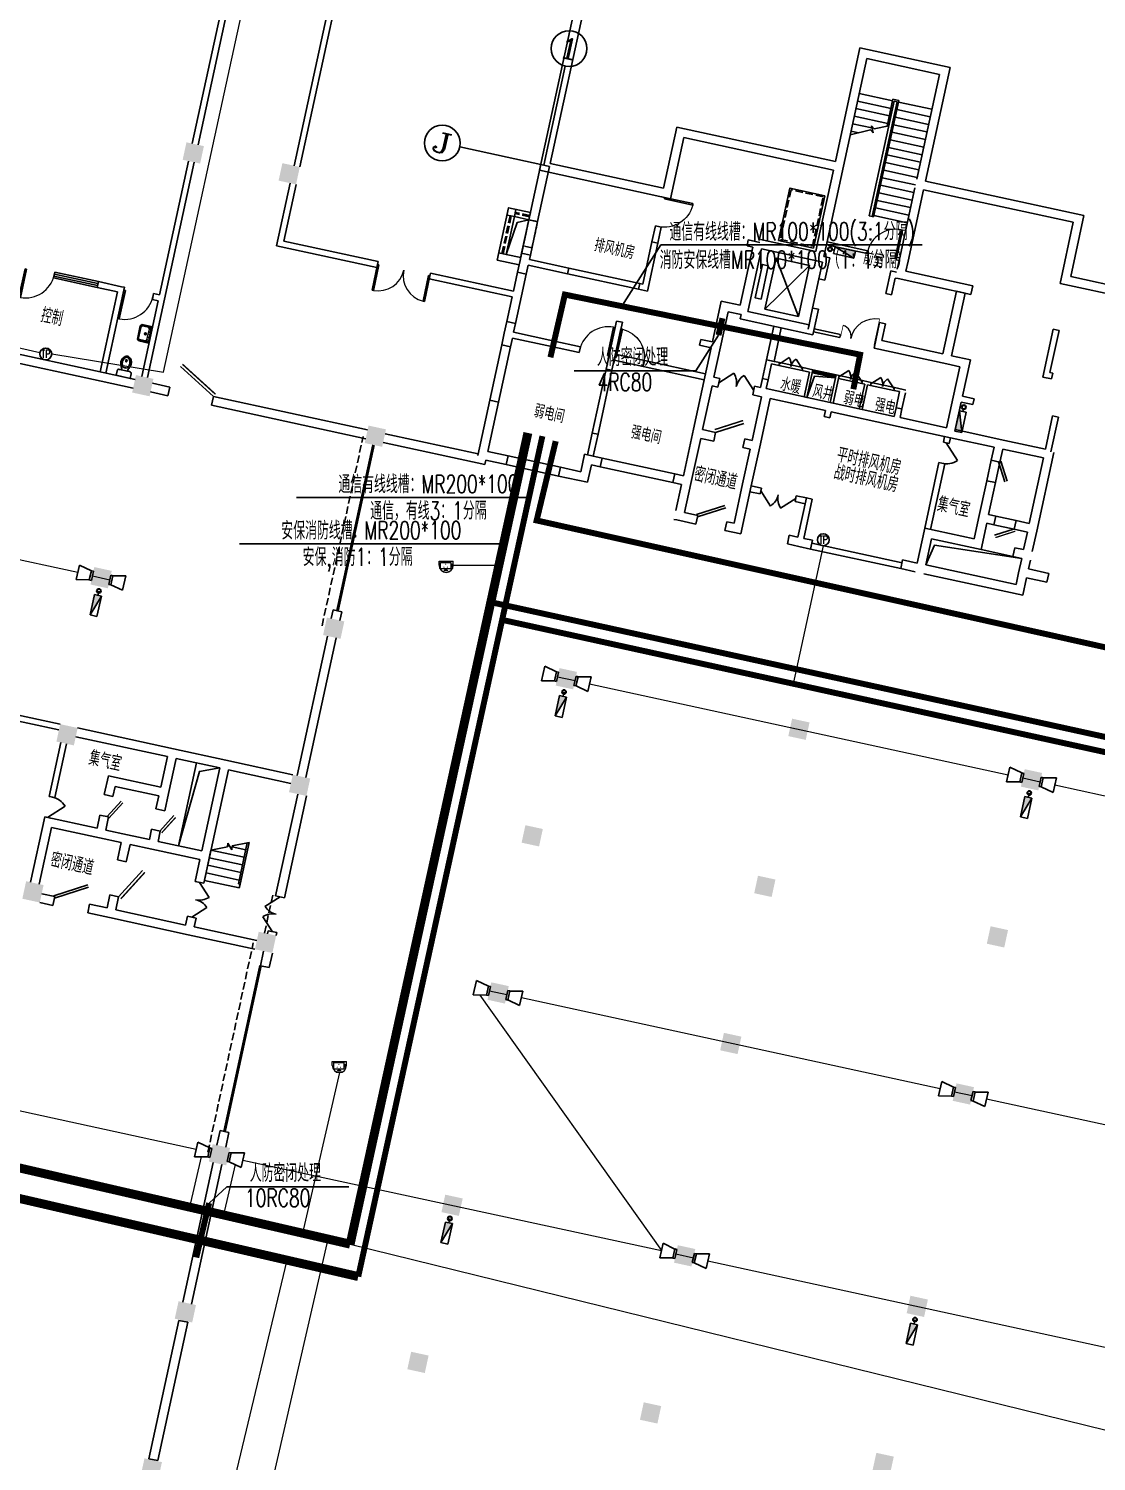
# Model space of a CAD drawing. Extents: x 791398 to 2325386, y -987887 to -518217.
# Drawn here: x 1580994 to 1616881, y -722945 to -674819 of the extents above; entities that cross this region are included whole.
import ezdxf
from ezdxf.enums import TextEntityAlignment as Align

# ---------------------------------------------------------------- set-up
doc = ezdxf.new("R2010")
doc.units = 0
doc.header["$LTSCALE"] = 1000
doc.header["$MEASUREMENT"] = 0
for name, pattern in [('BORDER', [1.75, 0.5, -0.25, 0.5, -0.25, 0, -0.25]), ('DASH', [0.35, 0.25, -0.1]), ('DASHEDX2', [1.5, 1, -0.5])]:
    doc.linetypes.add(name, pattern=pattern)
doc.layers.add('__0', color=7, linetype='Continuous', true_color=0xffffff)
for name, color, linetype in [('AXIS', 3, 'Continuous'), ('AXIS_TEXT', 7, 'Continuous'), ('COLUMN', 252, 'Continuous'), ('JPS-X', 1, 'BORDER'), ('JPS-XHS', 7, 'Continuous'), ('LVTRY', 6, 'Continuous'), ('PS房间字', 3, 'Continuous'), ('RD-equip', 3, 'Continuous'), ('RD-text', 4, 'Continuous'), ('STAIR', 9, 'Continuous'), ('WALL', 8, 'Continuous'), ('WINDOW', 8, 'Continuous'), ('ZS封堵', 40, 'Continuous'), ('ZS房间字', 6, 'Continuous')]:
    doc.layers.add(name, color=color, linetype=linetype)
doc.layers.add('RD-line', color=2, linetype='Continuous', lineweight=0)
doc.styles.add('_TCH_AXIS', font='COMPLEX', dxfattribs={"bigfont": 'GBCBIG'})
doc.styles.add('_TCH_DIM', font='SIMPLEX', dxfattribs={"bigfont": 'GBCBIG'})
doc.styles.add('_TEL_DIM', font='SIMPLEX', dxfattribs={"width": 0.8, "height": 3.5, "bigfont": 'HZTXT'})
doc.styles.add('COMPLEX', font='COMPLEX')
doc.styles.add('FS1', font='txt4', dxfattribs={"width": 0.8, "bigfont": 'fstxt'})
doc.styles.add('FS2', font='tjromans.shx', dxfattribs={"width": 0.8, "bigfont": 'tjhztxt.shx'})
doc.styles.add('TEXT', font='tjromans.shx', dxfattribs={"width": 0.8, "height": 400, "bigfont": 'tjhztxt.shx'})
doc.linetypes.add('BRA', pattern='A,2.8,-0.1,["B",_TEL_DIM,S=0.07,R=0,X=0,Y=-0.12],-0.25', length=3.15)
doc.linetypes.add('CCTV', pattern='A,2.8,-0.1,["V",_TEL_DIM,S=0.07,R=0,X=0,Y=-0.12],-0.25', length=3.15)
doc.linetypes.add('TD', pattern='A,2.8,-0.1,["C",_TEL_DIM,S=0.07,R=0,X=0,Y=-0.12],-0.25', length=3.15)

# ---------------------------------------------------------------- blocks, each defined once
blk = doc.blocks.new('FF')
at = {"linetype": 'Continuous'}
for radius in [75, 60]:
    blk.add_circle((0, 0), radius, dxfattribs=at)
blk = doc.blocks.new('DXHS')
at = {"layer": 'JPS-XHS'}
blk.add_hatch(color=256, dxfattribs=at).paths.add_polyline_path([(-350, 240), (-350, 0), (350, 0)])
at = {"layer": 'JPS-XHS', "linetype": 'Continuous'}
for p, q in [((-350, 240), (-350, 0)), ((-350, 240), (350, 240)), ((-350, 0), (350, 0)), ((350, 240), (350, 0))]:
    blk.add_line(p, q, dxfattribs=at)
at = {"layer": 'JPS-XHS'}
blk.add_line((-350, 240), (350, 0), dxfattribs=at)
blk = doc.blocks.new('xxhhsss')
at = {"layer": 'JPS-X', "const_width": 50}
for points in [[(118164, 4480), (118196, 4627)], [(133799, 1086), (133831, 1232)], [(149435, -2309), (149467, -2162)], [(129959, -16602), (129991, -16456)], [(145595, -19997), (145627, -19850)]]:
    blk.add_lwpolyline(points, dxfattribs=at)
at = {"layer": 'JPS-X', "rotation": 257.7513756366785}
for p in [(118196, 4627), (133831, 1232), (149467, -2162), (129991, -16456), (145627, -19850)]:
    blk.add_blockref('FF', p, dxfattribs=at)
at = {"layer": 'JPS-XHS', "rotation": 257.7513756366785}
for p in [(117972, 4164), (133608, 769), (149244, -2625), (129768, -16919), (145404, -20313)]:
    blk.add_blockref('DXHS', p, dxfattribs=at)
blk = doc.blocks.new('_FZH')
blk.add_solid([(-0.5, -0.5), (0.5, -0.5), (-0.5, 0.5), (0.5, 0.5)])
blk = doc.blocks.new('$DorLib2D$00000116')
at = {"color": 0}
for p, q in [((-0.5, 0), (-0.146, 0.354)), ((0.5, 0), (0.146, 0.354))]:
    blk.add_line(p, q, dxfattribs=at)
for centre, start, end in [((-0.5, 0), 0, 45), ((0.5, 0), 135, 180)]:
    blk.add_arc(centre, 0.5, start, end, dxfattribs=at)
blk = doc.blocks.new('$WINLIB2D$00000001')
for p, q in [((-0.5, 0.5), (0.5, 0.5)), ((-0.5, 0.5), (-0.5, -0.5)), ((0.5, 0.167), (-0.5, 0.167)), ((0.5, -0.5), (0.5, 0.5)), ((0.5, -0.167), (-0.5, -0.167)), ((-0.5, -0.5), (0.5, -0.5))]:
    blk.add_line(p, q)
blk = doc.blocks.new('$DorLib2D$00000001')
for p, q in [((0.45, 0.975), (0.5, 0.975)), ((0.45, 0), (0.45, 0.975)), ((0.5, 0), (0.5, 0.975)), ((0.5, 0), (0.45, 0))]:
    blk.add_line(p, q)
at = {"lineweight": 13}
blk.add_arc((0.475, 0), 0.975, 91.4693, 180, dxfattribs=at)
blk = doc.blocks.new('$DorLib2D$00000025')
at = {"const_width": 0.02}
for points in [[(0.481, -0.001), (0.481, 0.691)], [(-0.481, 0.001), (-0.481, 0.308)]]:
    blk.add_lwpolyline(points, dxfattribs=at)
at = {"lineweight": 13}
for centre, radius, start, end in [((0.505, -0.002), 0.699, 91.9397, 179.7238), ((-0.501, 0.003), 0.307, 359.7899, 85.7508)]:
    blk.add_arc(centre, radius, start, end, dxfattribs=at)
blk = doc.blocks.new('_AXISO')
blk.add_circle((0, 0), 0.5)
at = {"layer": 'AXIS_TEXT', "style": 'COMPLEX', "width": 1.041667}
blk.add_attdef('A', text='', height=0.56, dxfattribs=at).set_placement((-0.25, -0.28), (0.25, -0.28), align=Align.FIT)
blk = doc.blocks.new('$DorLib2D$00000181')
at = {"color": 0}
for p, q in [((-0.533, 0.141), (0.333, 0.641)), ((-0.5, 0.083), (0.366, 0.583))]:
    blk.add_line(p, q, dxfattribs=at)
blk = doc.blocks.new('$DorLib2D$00000190')
at = {"color": 0}
blk.add_line((-0.5, 0.187), (0.366, 0.687), dxfattribs=at)
at = {"color": 0, "const_width": 0.0625}
blk.add_lwpolyline([(-0.562, 0.296), (0.304, 0.796)], dxfattribs=at)
blk = doc.blocks.new('$DorLib2D$00000180')
at = {"color": 0}
for p, q in [((-0.557, 0.242), (0.309, 0.742)), ((-0.5, 0.143), (0.366, 0.643))]:
    blk.add_line(p, q, dxfattribs=at)
blk = doc.blocks.new('$DorLib2D$00000192')
at = {"color": 0}
blk.add_line((-0.5, 0.125), (0.366, 0.625), dxfattribs=at)
at = {"color": 0, "const_width": 0.0417}
blk.add_lwpolyline([(-0.542, 0.197), (0.324, 0.697)], dxfattribs=at)
blk = doc.blocks.new('$DorLib2D$00000114')
at = {"color": 0}
blk.add_line((0.5, 0), (-0.207, 0.707), dxfattribs=at)
blk.add_arc((0.5, 0), 1, 135, 180, dxfattribs=at)
blk = doc.blocks.new('$DorLib2D$00000193')
at = {"color": 0}
blk.add_line((-0.5, 0.1), (0.366, 0.6), dxfattribs=at)
at = {"color": 0, "const_width": 0.0333}
blk.add_lwpolyline([(-0.533, 0.158), (0.333, 0.658)], dxfattribs=at)
blk = doc.blocks.new('$DorLib2D$00000191')
at = {"color": 0}
blk.add_line((-0.5, 0.15), (0.366, 0.65), dxfattribs=at)
at = {"color": 0, "const_width": 0.05}
blk.add_lwpolyline([(-0.55, 0.237), (0.316, 0.737)], dxfattribs=at)
blk = doc.blocks.new('$DorLib2D$00000179')
at = {"color": 0}
for p, q in [((-0.54, 0.169), (0.326, 0.669)), ((-0.5, 0.1), (0.366, 0.6))]:
    blk.add_line(p, q, dxfattribs=at)
blk = doc.blocks.new('$DorLib2D$00000002')
for p, q in [((-0.5, 0), (-0.5, 0.4875)), ((-0.475, 0.4875), (-0.5, 0.4875)), ((-0.475, 0), (-0.475, 0.4875)), ((0.475, 0), (0.475, 0.4875)), ((0.475, 0.4875), (0.5, 0.4875)), ((0.5, 0), (0.5, 0.4875)), ((-0.5, 0), (-0.475, 0)), ((0.5, 0), (0.475, 0))]:
    blk.add_line(p, q)
at = {"lineweight": 13}
for centre, start, end in [((-0.4875, 0), 0, 88.53072), ((0.4875, 0), 91.46928, 180)]:
    blk.add_arc(centre, 0.4875, start, end, dxfattribs=at)
blk = doc.blocks.new('$plan$00000379')
for p, q in [((-575, 18), (-536, 18)), ((-572, 18), (-572, 18)), ((-536, -22), (-576, -21))]:
    blk.add_line(p, q)
for points in [[(-285, -110, -0.082371), (-434, -171, -0.174047), (-592, -152, -0.152847), (-702, -46, -0.25487), (-702, 46, -0.135193), (-607, 144, -0.19268), (-434, 171, -0.066715), (-320, 128, 0.008412), (-285, 110), (-220, 110), (-220, -110)], [(-307, -1, -0.073764), (-317, -64, -0.219411), (-337, -85, -0.018016), (-436, -122, -0.163008), (-533, -122, -0.084559), (-606, -92, -0.185519), (-666, -26, -0.252786), (-658, 39, -0.083694), (-606, 90, -0.078323), (-556, 115, -0.086951), (-477, 126, -0.071278), (-416, 114, -0.021719), (-371, 97, 0.016169), (-337, 83, -0.158768), (-324, 73, -0.168814), (-308, 12)]]:
    blk.add_lwpolyline(points, format="xyb", close=True)
for points in [[(-220, 110), (-285, 110)], [(-220, 175), (-220, -175)], [(0, 240), (-155, 240)], [(0, -240), (0, 240)], [(-285, -110), (-220, -110)], [(-155, -240), (0, -240)]]:
    blk.add_lwpolyline(points)
for points in [[(-155, 240, 0.414214), (-220, 175, 0.414214)], [(-220, -175, 0.414214), (-155, -240, 0.414214)]]:
    blk.add_lwpolyline(points, format="xyb")
for centre, radius, start, end in [((-549, -3), 33.2, 100.0495, 259.9505), ((-536, -2), 20, 270, 90)]:
    blk.add_arc(centre, radius, start, end)
blk = doc.blocks.new('$plan$00000343')
at = {"lineweight": 13}
for p, q in [((-279, -123), (-251, -123)), ((-277, -51), (-251, -51)), ((-232, -26), (-232, -79)), ((-232, -79), (-154, -79)), ((-191, -100), (-232, -127)), ((-232, -127), (-232, -335)), ((-232, -335), (-191, -381)), ((-191, -100), (189, -100)), ((-149, -84), (-149, -100)), ((148, -84), (148, -100)), ((232, -79), (153, -79)), ((232, -335), (191, -381)), ((192, -101), (232, -127)), ((232, -26), (232, -79)), ((232, -127), (232, -335)), ((279, -51), (253, -51)), ((281, -123), (253, -123))]:
    blk.add_line(p, q, dxfattribs=at)
for p, q in [((-251, -26), (251, -26)), ((-251, -349), (-251, -26)), ((-221, -381), (-251, -349)), ((222, -381), (-221, -381)), ((0, -26), (-90, -26)), ((-90, -26), (90, -26)), ((222, -381), (251, -349)), ((251, -349), (251, -26))]:
    blk.add_line(p, q)
for points in [[(-280, 0), (-280, -350)], [(-280, 0), (280, 0)], [(280, 0), (280, -350)], [(-280, -350), (-230, -410)], [(-230, -410), (230, -410)], [(280, -350), (230, -410)]]:
    blk.add_lwpolyline(points)
for centre, radius in [((-89, -56), 15), ((1, -182), 24.9), ((1, -44), 8), ((91, -54), 15)]:
    blk.add_circle(centre, radius, dxfattribs=at)
blk.add_circle((1, -182), 33.1)
for centre, start, end in [((-154, -84), 0, 90), ((153, -84), 90, 180), ((189, -105), 57.2444, 90)]:
    blk.add_arc(centre, 5, start, end, dxfattribs=at)
blk = doc.blocks.new('$TCHSYS$WIN2D')
for p, q in [((-0.5, 0.5), (0.5, 0.5)), ((-0.5, 0.5), (-0.5, -0.5)), ((0.5, 0.5), (0.5, -0.5)), ((0.5, 0.167), (-0.5, 0.167)), ((0.5, -0.167), (-0.5, -0.167)), ((-0.5, -0.5), (0.5, -0.5))]:
    blk.add_line(p, q)
blk = doc.blocks.new('dadadadadadadad')
at = {"layer": 'RD-equip'}
for p, q in [((-157, 0), (-157, -70)), ((-157, 0), (157, 0)), ((157, 0), (157, -70)), ((-154, -70), (-253, -500)), ((-157, -70), (157, -70)), ((248, -500), (155, -70)), ((-253, -500), (248, -500))]:
    blk.add_line(p, q, dxfattribs=at)
blk = doc.blocks.new('PCY07')
at = {"color": 0, "lineweight": -2}
for p, q in [((-321, 0), (-321, 182)), ((-321, 182), (321, 182)), ((-249, -161), (-249, 129)), ((-249, 129), (205, 129)), ((205, 129), (205, -161)), ((321, 0), (321, 182)), ((205, -161), (-249, -161))]:
    blk.add_line(p, q, dxfattribs=at)
at = {"color": 0, "lineweight": -2, "const_width": 25}
for points in [[(-34, 48, 1), (-9, 48, 1)], [(-111, -81, 1), (-86, -81, 1)], [(67, -81, -1), (42, -81, -1)]]:
    blk.add_lwpolyline(points, format="xyb", close=True, dxfattribs=at)
at = {"color": 0, "lineweight": -2, "const_width": 80}
blk.add_lwpolyline([(245, 69), (245, -100)], dxfattribs=at)
at = {"color": 0, "lineweight": -2}
blk.add_lwpolyline([(-12, -162, 100, 250, 0), (-12, -272, 250, 250, 0)], format="xyseb", dxfattribs=at)
blk.add_arc((0, 0), 321, 180, 0, dxfattribs=at)
blk = doc.blocks.new('TELEPHONE')
at = {"layer": 'RD-equip'}
blk.add_circle((-32658, -70477), 200, dxfattribs=at)
at = {"layer": 'RD-text', "style": 'FS1', "width": 0.8}
blk.add_attdef('T', text='', height=350, dxfattribs=at).set_placement((-32658, -70477), align=Align.MIDDLE)

msp = doc.modelspace()

# ---------------------------------------------------------------- linework, layer by layer
for p, q in [((1613004, -692315), (1614079, -692548)), ((1586029, -702268), (1586633, -699483))]:
    msp.add_line(p, q)
for points in [[(1611152, -692834), (1611443, -692168), (1614372, -692612)], [(1586029, -702268), (1586733, -699770), (1587415, -699653)]]:
    msp.add_lwpolyline(points)
at = {"layer": 'AXIS'}
for q in [(1599032, -676074), (1595483, -678790)]:
    msp.add_line((1598309, -679403), q, dxfattribs=at)
at = {"layer": 'JPS-X', "const_width": 50}
for points in [[(1608002, -682244), (1608075, -682260)], [(1612410, -687606), (1612394, -687680)]]:
    msp.add_lwpolyline(points, dxfattribs=at)
at = {"layer": 'LVTRY'}
msp.add_lwpolyline([(1607155, -687207), (1607411, -686489), (1608117, -686546)], dxfattribs=at)
at = {"layer": 'RD-line', "linetype": 'TD'}
for p, q in [((1585532, -686353), (1590068, -665545)), ((1578255, -684983), (1581375, -685702)), ((1581770, -685746), (1585532, -686353)), ((1607703, -692187), (1606687, -696823)), ((1589677, -716186), (1585554, -733391))]:
    msp.add_line(p, q, dxfattribs=at)
at = {"layer": 'RD-line', "linetype": 'BRA', "ltscale": 0.8}
for p, q in [((1582648, -693092), (1568576, -690037)), ((1598773, -696593), (1599359, -696720)), ((1599848, -696826), (1613919, -699883)), ((1614408, -699989), (1614995, -700116)), ((1615483, -700222), (1629555, -703279)), ((1596158, -707280), (1602264, -715864)), ((1597068, -707274), (1596481, -707147)), ((1611628, -710435), (1597557, -707380)), ((1586628, -712469), (1572556, -709414)), ((1612704, -710669), (1612117, -710541)), ((1627264, -713830), (1613193, -710775)), ((1588188, -712827), (1602264, -715864)), ((1602751, -715978), (1603337, -716105)), ((1603826, -716211), (1617898, -719266))]:
    msp.add_line(p, q, dxfattribs=at)
at = {"layer": 'RD-line', "linetype": 'CCTV'}
for p, q in [((1595266, -692845), (1596723, -692845)), ((1591439, -709887), (1590197, -715279)), ((1588366, -727171), (1591059, -715478)), ((1591800, -715649), (1628915, -724771))]:
    msp.add_line(p, q, dxfattribs=at)
at = {"layer": 'RD-line'}
for p, q in [((1583137, -693198), (1583723, -693329)), ((1586792, -712717), (1586403, -714406)), ((1587933, -712978), (1587543, -714668))]:
    msp.add_line(p, q, dxfattribs=at)
for points, const_width in [([(1598532, -685860), (1599017, -683752), (1608940, -685770), (1608714, -686932)], 200), ([(1604314, -684546), (1604182, -685112)], 200), ([(1598262, -688507), (1592073, -716738)], 200), ([(1598709, -688675), (1598068, -691339), (1622738, -696840), (1624502, -689345), (1629353, -690396), (1629165, -691328)], 200), ([(1647233, -705712), (1596909, -694679)], 200), ([(1535442, -703695), (1592073, -716738)], 300), ([(1587060, -714270), (1586628, -716098)], 200)]:
    msp.add_lwpolyline(points, dxfattribs=dict(at, const_width=const_width))
at = {"layer": 'RD-line', "linetype": 'DASHEDX2'}
for points, const_width in [([(1597774, -688400), (1591800, -715649)], 300), ([(1647340, -705224), (1596528, -694084)], 200), ([(1536990, -703025), (1591800, -715649)], 300)]:
    msp.add_lwpolyline(points, dxfattribs=dict(at, const_width=const_width))
at = {"layer": 'RD-text'}
for p, q in [((1602247, -682086), (1600930, -684141)), ((1602247, -682086), (1611023, -682086)), ((1603423, -686315), (1604182, -685112)), ((1599331, -686315), (1603423, -686315)), ((1589994, -690570), (1597810, -690570)), ((1588076, -692126), (1596957, -692126)), ((1587060, -714270), (1587661, -713721)), ((1587661, -713721), (1591753, -713721))]:
    msp.add_line(p, q, dxfattribs=at)
at = {"layer": 'STAIR'}
for p, q in [((1610035, -677241), (1608911, -676998)), ((1609924, -677750), (1608800, -677506)), ((1609979, -677496), (1608856, -677252)), ((1610241, -677235), (1609392, -681144)), ((1610045, -677193), (1609848, -678100)), ((1610241, -677235), (1610045, -677193)), ((1610175, -677538), (1611299, -677782)), ((1610230, -677284), (1611354, -677528)), ((1609338, -678155), (1608690, -678014)), ((1609869, -678004), (1608745, -677760)), ((1609322, -678087), (1609409, -678189)), ((1609379, -678320), (1609322, -678087)), ((1609409, -678189), (1609902, -678088)), ((1610065, -678046), (1611188, -678290)), ((1610120, -677792), (1611244, -678036)), ((1608608, -678391), (1609292, -678218)), ((1608883, -678322), (1608635, -678268)), ((1609292, -678218), (1609379, -678320)), ((1609954, -678554), (1611078, -678798)), ((1610009, -678300), (1611133, -678544)), ((1609899, -678808), (1611023, -679052)), ((1609789, -679317), (1610913, -679561)), ((1609844, -679062), (1610968, -679306)), ((1609678, -679825), (1610802, -680069)), ((1609734, -679571), (1610857, -679815)), ((1609568, -680333), (1610692, -680577)), ((1609623, -680079), (1610747, -680323)), ((1609458, -680841), (1610582, -681085)), ((1609513, -680587), (1610637, -680831)), ((1609343, -681133), (1609392, -681144)), ((1609403, -681095), (1610526, -681339)), ((1605742, -684240), (1607237, -682774)), ((1606114, -682530), (1606866, -684484)), ((1607558, -683227), (1607346, -684205)), ((1606047, -685995), (1606291, -684871)), ((1600716, -685758), (1601693, -685970)), ((1601650, -686166), (1600673, -685954)), ((1606211, -686133), (1606993, -686302)), ((1607014, -686205), (1606232, -686035)), ((1608215, -686568), (1608996, -686737)), ((1609018, -686640), (1608236, -686470)), ((1610093, -686873), (1609311, -686703)), ((1609290, -686801), (1610071, -686971)), ((1588406, -702160), (1587833, -702273)), ((1588102, -703558), (1588406, -702160)), ((1588102, -703558), (1588406, -702160)), ((1586902, -703430), (1587123, -702414)), ((1587676, -702304), (1587123, -702414)), ((1587123, -702414), (1588237, -702655)), ((1587684, -702178), (1587676, -702304)), ((1587678, -702268), (1587748, -702283)), ((1587824, -702408), (1587684, -702178)), ((1587833, -702273), (1587824, -702408)), ((1587831, -702301), (1588292, -702401)), ((1588044, -703545), (1588341, -702173)), ((1587012, -702922), (1588126, -703164)), ((1587067, -702668), (1588182, -702910)), ((1586902, -703430), (1588075, -703685)), ((1586957, -703176), (1588071, -703418)), ((1588044, -703545), (1588102, -703558)), ((1588075, -703685), (1588102, -703558))]:
    msp.add_line(p, q, dxfattribs=at)
for points in [[(1607756, -680431), (1606583, -680176), (1606202, -681935), (1607374, -682190)], [(1605611, -683905), (1605855, -682781), (1605659, -682738), (1605415, -683862)], [(1606866, -684484), (1607237, -682774), (1606114, -682530), (1605742, -684240)]]:
    msp.add_lwpolyline(points, close=True, dxfattribs=at)
at = {"layer": 'STAIR', "linetype": 'DASH'}
for points in [[(1607697, -680469), (1606622, -680236), (1606261, -681897), (1607336, -682130)], [(1597808, -681239), (1598101, -681302), (1597910, -682182), (1597617, -682118)]]:
    msp.add_lwpolyline(points, close=True, dxfattribs=at)
at = {"layer": 'STAIR'}
for points in [[(1597044, -682403), (1597410, -681335), (1597808, -681239)], [(1606047, -685995), (1605793, -685940), (1606037, -684816)]]:
    msp.add_lwpolyline(points, dxfattribs=at)
at = {"layer": 'WALL'}
for p, q in [((1598169, -679577), (1601118, -665994)), ((1598526, -679348), (1601496, -665666)), ((1586494, -678680), (1588063, -671448)), ((1586689, -678722), (1588259, -671491)), ((1589914, -679422), (1591484, -672191)), ((1590109, -679465), (1591679, -672233)), ((1608936, -675468), (1608108, -679279)), ((1608936, -675468), (1611965, -676126)), ((1609165, -675825), (1608380, -679441)), ((1609165, -675825), (1611608, -676355)), ((1611138, -679937), (1611965, -676126)), ((1611672, -676062), (1611672, -676062)), ((1611965, -676126), (1611965, -676126)), ((1610845, -679873), (1611608, -676355)), ((1609245, -681112), (1610083, -677252)), ((1610083, -677252), (1609245, -681112)), ((1609343, -681133), (1610181, -677273)), ((1610181, -677273), (1609343, -681133)), ((1610083, -677252), (1610181, -677273)), ((1610181, -677273), (1610083, -677252)), ((1602337, -680175), (1602782, -678123)), ((1602566, -680532), (1603012, -678480)), ((1602782, -678123), (1608108, -679279)), ((1603012, -678480), (1608045, -679572)), ((1585390, -683762), (1586366, -679266)), ((1585565, -683902), (1586562, -679309)), ((1597808, -681239), (1598211, -679382)), ((1598101, -681302), (1598505, -679446)), ((1598211, -679382), (1598505, -679446)), ((1598526, -679348), (1602337, -680175)), ((1608380, -679441), (1607818, -682030)), ((1608402, -679343), (1608402, -679343)), ((1589330, -682110), (1589787, -680009)), ((1598169, -679577), (1602566, -680532)), ((1608045, -679572), (1607525, -681967)), ((1608338, -679636), (1608338, -679636)), ((1610845, -679873), (1610845, -679873)), ((1611138, -679937), (1616464, -681093)), ((1589568, -681957), (1589982, -680051)), ((1602273, -680468), (1602469, -680511)), ((1610261, -682561), (1610781, -680166)), ((1610554, -682624), (1611074, -680230)), ((1610781, -680166), (1610781, -680166)), ((1611074, -680230), (1616107, -681323)), ((1597564, -682362), (1597808, -681239)), ((1597808, -681239), (1598101, -681302)), ((1597857, -682426), (1598101, -681302)), ((1602061, -681446), (1601944, -681983)), ((1602257, -681488), (1602061, -681446)), ((1609245, -681112), (1609343, -681133)), ((1609343, -681133), (1609245, -681112)), ((1616107, -681323), (1615661, -683375)), ((1616464, -681093), (1616018, -683145)), ((1602140, -682026), (1602257, -681488)), ((1605182, -681918), (1605139, -682114)), ((1605182, -681918), (1605573, -682003)), ((1607451, -682309), (1605594, -681906)), ((1589330, -682110), (1592702, -682842)), ((1592744, -682646), (1589568, -681957)), ((1597511, -682607), (1597564, -682362)), ((1597564, -682362), (1597857, -682426)), ((1597826, -682573), (1597857, -682426)), ((1601944, -681983), (1601637, -683400)), ((1602140, -682026), (1601790, -683638)), ((1602140, -682026), (1601944, -681983)), ((1605335, -682156), (1604911, -684111)), ((1605139, -682114), (1605335, -682156)), ((1605628, -682220), (1605183, -684272)), ((1607583, -682644), (1605628, -682220)), ((1607525, -681967), (1607451, -682309)), ((1607818, -682030), (1607723, -682470)), ((1607808, -682079), (1609176, -682376)), ((1609197, -682278), (1607829, -681981)), ((1609176, -682376), (1609197, -682278)), ((1592702, -682842), (1592744, -682646)), ((1597426, -682998), (1597511, -682607)), ((1597720, -683061), (1597783, -682768)), ((1599102, -683055), (1597783, -682768)), ((1599145, -682859), (1597826, -682573)), ((1599102, -683055), (1599145, -682859)), ((1599145, -682859), (1601539, -683379)), ((1607558, -683227), (1607680, -682665)), ((1607680, -682665), (1607583, -682644)), ((1607918, -682512), (1607723, -682470)), ((1607754, -683270), (1607918, -682512)), ((1610174, -682491), (1610153, -682588)), ((1610153, -682588), (1610251, -682610)), ((1610272, -682512), (1610174, -682491)), ((1610187, -682903), (1610261, -682561)), ((1610187, -682903), (1610187, -682903)), ((1610480, -682966), (1610554, -682624)), ((1583338, -683316), (1583296, -683511)), ((1584120, -683486), (1583338, -683316)), ((1594503, -683028), (1594461, -683224)), ((1594461, -683224), (1597246, -683828)), ((1597288, -683633), (1594503, -683028)), ((1597288, -683633), (1597426, -682998)), ((1597426, -682998), (1597720, -683061)), ((1597560, -683794), (1597720, -683061)), ((1599102, -683055), (1601497, -683574)), ((1601539, -683379), (1601497, -683574)), ((1601539, -683379), (1601637, -683400)), ((1607558, -683227), (1607754, -683270)), ((1609806, -683715), (1609970, -682958)), ((1609970, -682958), (1610166, -683000)), ((1610001, -683758), (1610123, -683196)), ((1610123, -683196), (1610123, -683196)), ((1610123, -683196), (1610221, -683217)), ((1610221, -683217), (1612664, -683747)), ((1610480, -682966), (1612728, -683454)), ((1615661, -683375), (1619864, -684287)), ((1616018, -683145), (1620025, -684015)), ((1583296, -683511), (1583980, -683660)), ((1583396, -686347), (1583980, -683660)), ((1583592, -686390), (1584175, -683702)), ((1584218, -683507), (1584120, -683486)), ((1584175, -683702), (1584218, -683507)), ((1585195, -683719), (1585152, -683915)), ((1585390, -683762), (1585195, -683719)), ((1597066, -684659), (1597246, -683828)), ((1597359, -684723), (1597560, -683794)), ((1601497, -683574), (1601790, -683638)), ((1609806, -683715), (1610001, -683758)), ((1612176, -683641), (1611719, -685742)), ((1612469, -683705), (1612013, -685806)), ((1612469, -683705), (1612176, -683641)), ((1612728, -683454), (1612664, -683747)), ((1584796, -686498), (1585348, -683957)), ((1584992, -686540), (1585565, -683902)), ((1585152, -683915), (1585348, -683957)), ((1603978, -685341), (1604275, -683973)), ((1604250, -685502), (1604505, -684330)), ((1604275, -683973), (1604911, -684111)), ((1604505, -684330), (1604945, -684425)), ((1605183, -684272), (1605172, -684321)), ((1605172, -684321), (1607224, -684767)), ((1607192, -684913), (1607346, -684205)), ((1607346, -684205), (1607542, -684247)), ((1607388, -684956), (1607542, -684247)), ((1596981, -685050), (1597066, -684659)), ((1597066, -684659), (1597359, -684723)), ((1597295, -685016), (1597359, -684723)), ((1600403, -686253), (1600753, -684641)), ((1600599, -686296), (1600949, -684683)), ((1600753, -684641), (1600949, -684683)), ((1604945, -684425), (1604913, -684572)), ((1604913, -684572), (1607356, -685102)), ((1607224, -684767), (1607192, -684913)), ((1609594, -684693), (1609408, -685548)), ((1609789, -684735), (1609594, -684693)), ((1609789, -684735), (1609667, -685297)), ((1596896, -685441), (1596981, -685050)), ((1597189, -685504), (1597253, -685211)), ((1598572, -685498), (1597253, -685211)), ((1598614, -685302), (1597295, -685016)), ((1598572, -685498), (1598614, -685302)), ((1599543, -685504), (1598614, -685302)), ((1603587, -685256), (1603545, -685452)), ((1603587, -685256), (1603978, -685341)), ((1607356, -685102), (1607388, -684956)), ((1607377, -685004), (1608257, -685195)), ((1608278, -685098), (1607398, -684907)), ((1608257, -685195), (1608278, -685098)), ((1609667, -685297), (1611719, -685742)), ((1615430, -684911), (1615080, -686523)), ((1615626, -684953), (1615318, -686370)), ((1615626, -684953), (1615430, -684911)), ((1579976, -685605), (1583494, -686369)), ((1596493, -687297), (1596896, -685441)), ((1596786, -687361), (1597189, -685504)), ((1596896, -685441), (1597189, -685504)), ((1598572, -685498), (1599500, -685699)), ((1599500, -685699), (1599543, -685504)), ((1600520, -685716), (1600478, -685911)), ((1600716, -685758), (1600673, -685954)), ((1603545, -685452), (1603936, -685536)), ((1603724, -686514), (1603936, -685536)), ((1604028, -686528), (1604250, -685502)), ((1609408, -685548), (1611851, -686078)), ((1609429, -685450), (1609451, -685352)), ((1579912, -685898), (1583430, -686662)), ((1600403, -686253), (1599937, -688403)), ((1600403, -686253), (1600599, -686296)), ((1601693, -685970), (1601650, -686166)), ((1601650, -686166), (1603703, -686611)), ((1603745, -686416), (1601693, -685970)), ((1605793, -685940), (1605655, -686575)), ((1606232, -686035), (1605793, -685940)), ((1605967, -686080), (1605850, -686617)), ((1605967, -686080), (1606211, -686133)), ((1606211, -686133), (1606232, -686035)), ((1607014, -686205), (1606993, -686302)), ((1607356, -686279), (1607014, -686205)), ((1607356, -686279), (1607155, -687207)), ((1607335, -686377), (1607356, -686279)), ((1611851, -686078), (1612291, -686174)), ((1612013, -685806), (1612648, -685944)), ((1612068, -687200), (1612291, -686174)), ((1612383, -687166), (1612648, -685944)), ((1583430, -686662), (1584505, -686895)), ((1583494, -686369), (1584569, -686602)), ((1585742, -686857), (1585155, -686729)), ((1600599, -686296), (1600132, -688446)), ((1603342, -688273), (1603724, -686514)), ((1603703, -686611), (1603745, -686416)), ((1604223, -686571), (1604028, -686528)), ((1604159, -686864), (1604223, -686571)), ((1605591, -686868), (1605655, -686575)), ((1605850, -686617), (1605655, -686575)), ((1605655, -686575), (1605850, -686617)), ((1605787, -686910), (1605850, -686617)), ((1606993, -686302), (1607237, -686356)), ((1607237, -686356), (1607057, -687186)), ((1608138, -686449), (1607936, -687377)), ((1608215, -686568), (1608034, -687398)), ((1608117, -686546), (1608138, -686449)), ((1608236, -686470), (1608138, -686449)), ((1608215, -686568), (1608236, -686470)), ((1609094, -686759), (1608914, -687589)), ((1609018, -686640), (1608996, -686737)), ((1608996, -686737), (1609094, -686759)), ((1609213, -686682), (1609018, -686640)), ((1609311, -686703), (1609213, -686682)), ((1609290, -686801), (1609311, -686703)), ((1615080, -686523), (1615373, -686587)), ((1615318, -686370), (1615416, -686391)), ((1615416, -686391), (1615373, -686587)), ((1585092, -687022), (1585678, -687150)), ((1585678, -687150), (1585742, -686857)), ((1587208, -687175), (1587144, -687468)), ((1592387, -688299), (1587208, -687175)), ((1603646, -688288), (1603964, -686822)), ((1603964, -686822), (1604159, -686864)), ((1605307, -688648), (1605625, -687182)), ((1605396, -686826), (1605332, -687119)), ((1605332, -687119), (1605527, -687161)), ((1605591, -686868), (1605396, -686826)), ((1605527, -687161), (1605625, -687182)), ((1605787, -686910), (1608034, -687398)), ((1605787, -686910), (1605787, -686910)), ((1607155, -687207), (1607057, -687186)), ((1609192, -686780), (1609011, -687610)), ((1609192, -686780), (1609290, -686801)), ((1610093, -686873), (1610071, -686971)), ((1610071, -686971), (1610267, -687013)), ((1610386, -686937), (1610093, -686873)), ((1610267, -687013), (1610150, -687551)), ((1610462, -687056), (1610346, -687593)), ((1610386, -686937), (1610483, -686958)), ((1610462, -687056), (1610462, -687056)), ((1611845, -688226), (1612068, -687200)), ((1612773, -687250), (1612383, -687166)), ((1587144, -687468), (1592323, -688592)), ((1596090, -689154), (1596493, -687297)), ((1596425, -689022), (1596786, -687361)), ((1596493, -687297), (1596786, -687361)), ((1605590, -688761), (1605918, -687246)), ((1605918, -687246), (1607775, -687649)), ((1607733, -687845), (1607775, -687649)), ((1607928, -687887), (1607971, -687691)), ((1608034, -687398), (1607936, -687377)), ((1607971, -687691), (1610218, -688179)), ((1608034, -687398), (1610086, -687844)), ((1609011, -687610), (1608914, -687589)), ((1610086, -687844), (1610150, -687551)), ((1610346, -687593), (1610150, -687551)), ((1610150, -687551), (1610346, -687593)), ((1610282, -687886), (1610346, -687593)), ((1612139, -688289), (1612340, -687361)), ((1612731, -687446), (1612340, -687361)), ((1612731, -687446), (1612773, -687250)), ((1607733, -687845), (1607928, -687887)), ((1610218, -688179), (1611977, -688561)), ((1610282, -687886), (1611845, -688226)), ((1615168, -688947), (1615412, -687823)), ((1615353, -689038), (1615607, -687866)), ((1615412, -687823), (1615607, -687866)), ((1592973, -688426), (1596100, -689105)), ((1599778, -689136), (1599937, -688403)), ((1599937, -688403), (1600132, -688446)), ((1599973, -689179), (1600132, -688446)), ((1603002, -689836), (1603342, -688273)), ((1603253, -690095), (1603582, -688581)), ((1603582, -688581), (1604022, -688676)), ((1604085, -688383), (1603646, -688288)), ((1604022, -688676), (1604085, -688383)), ((1605063, -688595), (1604999, -688888)), ((1605307, -688648), (1605063, -688595)), ((1611782, -688519), (1611739, -688714)), ((1611935, -688757), (1611977, -688561)), ((1611977, -688561), (1613443, -688880)), ((1612139, -688289), (1613800, -688650)), ((1613800, -688650), (1615168, -688947)), ((1592910, -688720), (1596330, -689462)), ((1596100, -689105), (1596090, -689154)), ((1597109, -689171), (1596425, -689022)), ((1599680, -689115), (1599553, -689701)), ((1600266, -689242), (1599680, -689115)), ((1599778, -689136), (1599973, -689179)), ((1604989, -690114), (1605243, -688941)), ((1604999, -688888), (1605243, -688941)), ((1605282, -690178), (1605590, -688761)), ((1611739, -688714), (1611935, -688757)), ((1613443, -688880), (1613348, -689319)), ((1613641, -689383), (1613736, -688943)), ((1613736, -688943), (1615104, -689240)), ((1615451, -689060), (1614878, -691698)), ((1596330, -689462), (1596362, -689316)), ((1597046, -689464), (1596362, -689316)), ((1597046, -689464), (1597109, -689171)), ((1598805, -689846), (1597046, -689464)), ((1598868, -689553), (1597109, -689171)), ((1598805, -689846), (1598868, -689553)), ((1599553, -689701), (1598868, -689553)), ((1599909, -689472), (1599782, -690058)), ((1600203, -689535), (1599909, -689472)), ((1600203, -689535), (1600266, -689242)), ((1602646, -690066), (1600203, -689535)), ((1602709, -689773), (1600266, -689242)), ((1611591, -689398), (1611114, -691597)), ((1611309, -691640), (1611786, -689441)), ((1611786, -689441), (1611591, -689398)), ((1613348, -689319), (1613641, -689383)), ((1615104, -689240), (1614627, -691439)), ((1599782, -690058), (1598805, -689846)), ((1602646, -690066), (1602709, -689773)), ((1602939, -690129), (1602646, -690066)), ((1603002, -689836), (1602709, -689773)), ((1602748, -691009), (1602939, -690129)), ((1603041, -691073), (1603253, -690095)), ((1603296, -689900), (1603296, -689900)), ((1604702, -691433), (1604989, -690114)), ((1613199, -690003), (1612923, -691274)), ((1613492, -690067), (1613199, -690003)), ((1613259, -691142), (1613492, -690067)), ((1603232, -690193), (1603232, -690193)), ((1604932, -691790), (1605282, -690178)), ((1605239, -690373), (1605582, -690447)), ((1605624, -690252), (1605282, -690178)), ((1605582, -690447), (1605624, -690252)), ((1606797, -690507), (1606754, -690702)), ((1607139, -690581), (1606797, -690507)), ((1606852, -691900), (1607139, -690581)), ((1607139, -690581), (1607334, -690623)), ((1602748, -691009), (1602748, -691009)), ((1603481, -691168), (1603041, -691073)), ((1606754, -690702), (1607096, -690776)), ((1607048, -691942), (1607334, -690623)), ((1602684, -691302), (1602684, -691302)), ((1602782, -691323), (1602684, -691302)), ((1602782, -691323), (1603417, -691461)), ((1602977, -691366), (1602977, -691366)), ((1603417, -691461), (1603481, -691168)), ((1604458, -691380), (1604394, -691673)), ((1604702, -691433), (1604458, -691380)), ((1612775, -691958), (1612923, -691274)), ((1613004, -692315), (1613195, -691435)), ((1613195, -691435), (1613440, -691488)), ((1613503, -691195), (1613259, -691142)), ((1613440, -691488), (1613503, -691195)), ((1614187, -691344), (1614124, -691637)), ((1614627, -691439), (1614187, -691344)), ((1604394, -691673), (1604932, -691790)), ((1606495, -692130), (1606559, -691836)), ((1606852, -691900), (1606559, -691836)), ((1607341, -692006), (1607048, -691942)), ((1607277, -692299), (1607341, -692006)), ((1610859, -692770), (1611114, -691597)), ((1611050, -691890), (1611050, -691890)), ((1611114, -691597), (1611114, -691597)), ((1611114, -691597), (1612775, -691958)), ((1611152, -692834), (1611343, -691954)), ((1611343, -691954), (1613004, -692315)), ((1614124, -691637), (1614563, -691732)), ((1614563, -691732), (1614436, -692319)), ((1614878, -691698), (1614729, -692382)), ((1606886, -692214), (1606495, -692130)), ((1607277, -692299), (1606886, -692214)), ((1607277, -692299), (1610307, -692957)), ((1607320, -692104), (1610349, -692762)), ((1614143, -692255), (1614079, -692548)), ((1614143, -692255), (1614436, -692319)), ((1614729, -692382), (1614729, -692382)), ((1610370, -692664), (1610307, -692957)), ((1610307, -692957), (1610795, -693063)), ((1610370, -692664), (1610859, -692770)), ((1611152, -692834), (1614182, -693491)), ((1614079, -692548), (1614372, -692612)), ((1614372, -692612), (1614266, -693100)), ((1614666, -692675), (1614602, -692968)), ((1614602, -692968), (1615286, -693117)), ((1614666, -692675), (1614666, -692675)), ((1610795, -693063), (1610795, -693063)), ((1611088, -693127), (1611088, -693127)), ((1611088, -693127), (1614411, -693848)), ((1614266, -693100), (1614182, -693491)), ((1614538, -693262), (1614411, -693848)), ((1614538, -693262), (1615222, -693410)), ((1615286, -693117), (1615222, -693410)), ((1591229, -694341), (1591165, -694634)), ((1591522, -694405), (1591229, -694341)), ((1591522, -694405), (1591458, -694698)), ((1591038, -695221), (1590019, -699911)), ((1591331, -695284), (1590313, -699975)), ((1582055, -698182), (1577364, -697164)), ((1582013, -698378), (1577517, -697402)), ((1582641, -698309), (1585866, -699010)), ((1582578, -698603), (1585656, -699271)), ((1582074, -698800), (1581682, -700608)), ((1581877, -700651), (1582270, -698843)), ((1585433, -700297), (1585656, -699271)), ((1585866, -699010), (1587625, -699391)), ((1585695, -700507), (1585949, -699335)), ((1585949, -699335), (1587415, -699653)), ((1586810, -702438), (1587415, -699653)), ((1587072, -702648), (1587708, -699716)), ((1587625, -699391), (1589873, -699879)), ((1587708, -699716), (1589809, -700173)), ((1583674, -699915), (1583536, -700550)), ((1585433, -700297), (1583674, -699915)), ((1581682, -700608), (1581877, -700651)), ((1583536, -700550), (1583829, -700614)), ((1583829, -700614), (1583904, -700272)), ((1585370, -700590), (1583904, -700272)), ((1585370, -700590), (1585274, -701030)), ((1585567, -701094), (1585695, -700507)), ((1590039, -700529), (1589296, -703950)), ((1589589, -704013), (1590332, -700593)), ((1585274, -701030), (1585567, -701094)), ((1581533, -701292), (1581056, -703491)), ((1581763, -701649), (1581349, -703555)), ((1583292, -701674), (1581533, -701292)), ((1581729, -701335), (1581533, -701292)), ((1583375, -701999), (1581763, -701649)), ((1583388, -701234), (1583292, -701674)), ((1583681, -701298), (1583388, -701234)), ((1583585, -701738), (1583681, -701298)), ((1584108, -702158), (1583375, -701999)), ((1584318, -701897), (1583585, -701738)), ((1584108, -702158), (1583981, -702745)), ((1585051, -702056), (1584318, -701897)), ((1585126, -701714), (1585051, -702056)), ((1585419, -701778), (1585126, -701714)), ((1585345, -702120), (1585419, -701778)), ((1586810, -702438), (1585345, -702120)), ((1584274, -702808), (1584401, -702222)), ((1585134, -702381), (1584401, -702222)), ((1586747, -702731), (1585134, -702381)), ((1583981, -702745), (1584274, -702808)), ((1586747, -702731), (1586588, -703464)), ((1586881, -703528), (1587072, -702648)), ((1586588, -703464), (1586881, -703528)), ((1581872, -703975), (1581432, -703880)), ((1581808, -704268), (1581872, -703975)), ((1583726, -703917), (1583631, -704357)), ((1584019, -703981), (1583726, -703917)), ((1583924, -704421), (1584019, -703981)), ((1589296, -703950), (1589589, -704013)), ((1581368, -704173), (1581808, -704268)), ((1583044, -704230), (1582981, -704523)), ((1582981, -704523), (1583714, -704682)), ((1583631, -704357), (1583044, -704230)), ((1583924, -704421), (1586269, -704930)), ((1583714, -704682), (1586352, -705255)), ((1586333, -704637), (1586269, -704930)), ((1586626, -704700), (1586333, -704637)), ((1586563, -704994), (1586626, -704700)), ((1586563, -704994), (1588664, -705450)), ((1586352, -705255), (1588600, -705743)), ((1589042, -705122), (1589020, -705220)), ((1589335, -705186), (1589042, -705122)), ((1589314, -705284), (1589335, -705186)), ((1588787, -706295), (1588893, -705806)), ((1589080, -706359), (1589186, -705870)), ((1588787, -706295), (1589080, -706359)), ((1587431, -711834), (1587325, -712322)), ((1587724, -711897), (1587431, -711834)), ((1587724, -711897), (1587618, -712386)), ((1587198, -712908), (1586179, -717599)), ((1587491, -712972), (1586473, -717663)), ((1586047, -718210), (1585038, -722858)), ((1586340, -718273), (1585331, -722922)), ((1586340, -718273), (1586047, -718210)), ((1585331, -722922), (1585038, -722858))]:
    msp.add_line(p, q, dxfattribs=at)
msp.add_lwpolyline([(1597861, -680994), (1597128, -680835), (1596746, -682594), (1597479, -682753)], dxfattribs=at)
msp.add_lwpolyline([(1597532, -682509), (1597808, -681239), (1597320, -681133), (1597044, -682403)], close=True, dxfattribs=at)
at = {"layer": 'WINDOW', "linetype": 'DASH'}
for p, q in [((1597320, -681133), (1597373, -680888)), ((1597176, -681101), (1596900, -682372)), ((1597217, -681110), (1596941, -682381)), ((1597320, -681133), (1597075, -681080)), ((1597829, -681137), (1597341, -681031)), ((1597838, -681096), (1597350, -680990)), ((1597807, -681238), (1597860, -680994)), ((1597044, -682403), (1596800, -682350))]:
    msp.add_line(p, q, dxfattribs=at)
at = {"layer": 'WINDOW'}
for p, q in [((1613199, -690003, 150), (1613348, -689319, 150)), ((1613492, -690067, 150), (1613641, -689383, 150)), ((1613440, -691488, 150), (1614124, -691637, 150)), ((1613503, -691195, 150), (1614187, -691344, 150))]:
    msp.add_line(p, q, dxfattribs=at)
at = {"layer": 'WINDOW', "linetype": 'DASH', "ltscale": 2, "const_width": 100}
for points in [[(1592585, -688803), (1591375, -694373)], [(1588787, -706295), (1587578, -711865)]]:
    msp.add_lwpolyline(points, dxfattribs=at)
at = {"layer": 'ZS封堵', "linetype": 'DASH'}
for points in [[(1590857, -694874), (1592236, -688522)], [(1588923, -705199), (1589220, -703831)], [(1587017, -712562), (1588545, -705526)]]:
    msp.add_lwpolyline(points, dxfattribs=at)

# ---------------------------------------------------------------- block references
at = {"layer": '__0', "rotation": 257.7513756327655}
for name, p in [('$plan$00000343', (1585098, -685110)), ('$plan$00000379', (1584168, -686515))]:
    msp.add_blockref(name, p, dxfattribs=at)
at = {"layer": 'AXIS'}
ref = msp.add_blockref('_AXISO', (1599159, -675487), dxfattribs=dict(at, xscale=1200, yscale=1200, zscale=1200))
ref.add_attrib('A', '1', dxfattribs={"layer": 'AXIS_TEXT', "height": 679, "rotation": 347.7514, "style": '_TCH_AXIS', "width": 2.333333}).set_placement((1598755, -675747), (1599419, -675891), align=Align.FIT)
ref = msp.add_blockref('_AXISO', (1594897, -678662), dxfattribs=dict(at, xscale=1200, yscale=1200, zscale=1200))
ref.add_attrib('A', 'J', dxfattribs={"layer": 'AXIS_TEXT', "height": 679, "rotation": 347.7514, "style": '_TCH_AXIS', "width": 1.909091}).set_placement((1594493, -678922), (1595157, -679066), align=Align.FIT)
at = {"layer": 'COLUMN'}
for p, xscale, yscale, zscale, rotation in [((1586528, -678994), 600.0000000001273, 600.000000000063, 600.000000000063, 347.7513756326975), ((1589752, -679694), 599.9999999998998, 600.0000000000136, 600.0000000000136, 347.7513756326928), ((1584830, -686812), 599.9999999999088, 600.0000000001116, 600.0000000001116, 77.75137563237446), ((1592648, -688509), 599.9999999999088, 600.0000000001116, 600.0000000001116, 77.75137563237446), ((1583430, -693262), 599.9999999999193, 600.0000000000331, 600.0000000000331, 347.7513756325794), ((1591248, -694959), 600.0000000001221, 600.0000000000331, 600.0000000000331, 347.751375632595), ((1599066, -696656), 600.0000000001221, 599.9999999998699, 599.9999999998699, 347.751375632595), ((1582285, -698539), 600.0000000001221, 599.9999999999836, 599.9999999999836, 347.751375632595), ((1606884, -698354), 599.9999999998946, 600.0000000000331, 600.0000000000331, 347.7513756325903), ((1614702, -700051), 599.9999999998946, 599.9999999999193, 599.9999999999193, 347.7513756325903), ((1590102, -700236), 600.0000000001469, 599.9999999999836, 599.9999999999836, 347.7513756325841), ((1597920, -701933), 599.9999999999193, 599.9999999999193, 599.9999999999193, 347.7513756325794), ((1581139, -703816), 600.0000000001221, 599.9999999999836, 599.9999999999836, 347.751375632595), ((1605738, -703631), 600.0000000001221, 600.0000000000331, 600.0000000000331, 347.751375632595), ((1613556, -705328), 600.0000000001221, 599.9999999999836, 599.9999999999836, 347.751375632595), ((1588957, -705513), 599.9999999999193, 600.0000000000331, 600.0000000000331, 347.7513756325794), ((1596775, -707211), 600.0000000001469, 600.0000000000331, 600.0000000000331, 347.7513756325841), ((1604593, -708908), 600.0000000001221, 599.9999999999836, 599.9999999999836, 347.751375632595), ((1612410, -710605), 599.9999999998946, 600.0000000000331, 600.0000000000331, 347.7513756325903), ((1587408, -712647), 599.9999999998946, 600.0000000000331, 600.0000000000331, 347.7513756325903), ((1595226, -714344), 599.9999999998946, 600.0000000000331, 600.0000000000331, 347.7513756325903), ((1603044, -716042), 599.9999999999193, 599.9999999999836, 599.9999999999836, 347.7513756325794), ((1610862, -717739), 600.0000000001469, 600.0000000000974, 600.0000000000974, 347.7513756325841), ((1586262, -717924), 599.9999999998699, 599.9999999999193, 599.9999999999193, 347.7513756326011), ((1594080, -719621), 599.9999999998946, 600.0000000000331, 600.0000000000331, 347.7513756325903), ((1601898, -721319), 600.0000000001221, 599.9999999999836, 599.9999999999836, 347.751375632595), ((1585117, -723201), 599.9999999999193, 599.9999999999687, 599.9999999999687, 347.7513756325794), ((1609716, -723016), 600.0000000001221, 600.0000000000331, 600.0000000000331, 347.751375632595)]:
    msp.add_blockref('_FZH', p, dxfattribs=dict(at, xscale=xscale, yscale=yscale, zscale=zscale, rotation=rotation))
at = {"layer": 'JPS-X', "xscale": -1, "rotation": 347.7513756366785}
msp.add_blockref('FF', (1607929, -682228), dxfattribs=at)
at = {"layer": 'JPS-X', "rotation": 77.75137563623628}
msp.add_blockref('FF', (1612426, -687533), dxfattribs=at)
at = {"layer": 'JPS-XHS', "rotation": 167.7513756366785}
msp.add_blockref('DXHS', (1608443, -682217), dxfattribs=at)
at = {"layer": 'JPS-XHS', "xscale": -1, "rotation": 257.7513756362363}
msp.add_blockref('DXHS', (1612202, -687996), dxfattribs=at)
at = {"layer": 'JPS-XHS'}
msp.add_blockref('xxhhsss', (1465159, -698333), dxfattribs=at)
at = {"layer": 'RD-equip'}
ref = msp.add_blockref('TELEPHONE', (1614227, -615270), dxfattribs=at)
ref.add_attrib('T', 'TP', dxfattribs={"layer": 'RD-text', "height": 270, "style": 'FS1', "width": 0.7}).set_placement((1581570, -685746), align=Align.MIDDLE)
ref = msp.add_blockref('TELEPHONE', (1640361, -621510), dxfattribs=at)
ref.add_attrib('T', 'TP', dxfattribs={"layer": 'RD-text', "height": 270, "style": 'FS1', "width": 0.7}).set_placement((1607703, -691987), align=Align.MIDDLE)
at = {"layer": 'RD-equip', "color": 3, "lineweight": 0, "xscale": 0.7475813101045787, "yscale": 0.7475813099881634, "zscale": 0.74758131}
for p in [(1595027, -692845), (1591439, -709647)]:
    msp.add_blockref('PCY07', p, dxfattribs=at)
at = {"layer": 'RD-line', "color": 1, "rotation": 257.094697204239}
for p in [(1583137, -693198), (1598773, -696593), (1614409, -699987), (1596481, -707147), (1612117, -710541), (1587115, -712584), (1602751, -715978)]:
    msp.add_blockref('dadadadadadadad', p, dxfattribs=at)
at = {"layer": 'RD-line', "color": 1, "xscale": -1, "rotation": 77.094697204239}
for p in [(1583722, -693332), (1599358, -696727), (1614993, -700121), (1597066, -707281), (1612702, -710675), (1587700, -712718), (1603335, -716112)]:
    msp.add_blockref('dadadadadadadad', p, dxfattribs=at)
at = {"layer": 'WINDOW'}
for name, p, xscale, yscale, zscale, rotation in [('$DorLib2D$00000001', (1602265, -680978), -1000, 1000, -1000, 257.751375635314), ('$DorLib2D$00000001', (1609675, -682433), 1000, 1000, 1000, 347.7513756352981), ('$DorLib2D$00000001', (1581362, -682989), -1000, -1000, -1000, 347.7513756325719), ('$DorLib2D$00000002', (1593603, -682935), -1800, -1800, -1800, 347.7513756323033), ('$TCHSYS$WIN2D', (1582584, -683255), -1500, -200, -1500, 347.7513756325719), ('$DorLib2D$00000001', (1584685, -683711), -1000, -1000, -1000, 347.7513756325706), ('$DorLib2D$00000025', (1608854, -685274), 1200, 1200, 1200, 347.7513756352948), ('$DorLib2D$00000001', (1600010, -685708), -1000, -1000, -1000, 167.7513756353067), ('$DorLib2D$00000001', (1601183, -685962), 1000, -1000, 1000, 167.7513756353154), ('$DorLib2D$00000193', (1586443, -687162), -1500, 1500, -1500, 347.751375632619), ('$DorLib2D$00000116', (1606613, -686169), 800, 800, 800, 347.7513756352976), ('$WINLIB2D$00000001', (1607737, -686413), 800, -100, 800, 347.7513756352835), ('$DorLib2D$00000116', (1608616, -686604), -800, 800, -800, 347.7513756352939), ('$DorLib2D$00000116', (1604778, -686845), 1200, 1200, 1200, 347.7513756352962), ('$DorLib2D$00000116', (1609691, -686837), 800, 800, 800, 347.7513756352952), ('$DorLib2D$00000191', (1604542, -688636), 1000, 1000, 1000, 347.7513756352968), ('$DorLib2D$00000114', (1611763, -689078), 700, -700, 700, 77.75137563692601), ('$DorLib2D$00000180', (1613420, -689693), -700, -700, -700, 77.75137563257461), ('$DorLib2D$00000116', (1606189, -690477), -1200, 1200, -1200, 167.7513756335756), ('$DorLib2D$00000179', (1603938, -691421), -1000, -1000, -1000, 167.7513756376744), ('$DorLib2D$00000190', (1613813, -691416), -700, -700, -700, 347.7513756352637), ('$DorLib2D$00000114', (1581705, -700971), -700, -700, -700, 77.75137563387952), ('$DorLib2D$00000180', (1583609, -700924), 700, -700, 700, 77.75137563358444), ('$DorLib2D$00000190', (1585346, -701404), 700, -700, 700, 77.75137563552434), ('$DorLib2D$00000192', (1584000, -703363), -1200, 1200, -1200, 257.7513756315152), ('$DorLib2D$00000181', (1582426, -704249), 1200, 1200, 1200, 347.7513756319645), ('$DorLib2D$00000116', (1586607, -704082), 1200, -1200, 1200, 77.75137563413085), ('$DorLib2D$00000116', (1589316, -704568), -1200, 1200, -1200, 77.75137563258814)]:
    msp.add_blockref(name, p, dxfattribs=dict(at, xscale=xscale, yscale=yscale, zscale=zscale, rotation=rotation))

# ---------------------------------------------------------------- texts
at = {"layer": 'PS房间字', "style": 'TEXT', "width": 0.8}
for s, p in [('排风机房', (1599973, -682287)), ('前室', (1609011, -682714)), ('水暖', (1606228, -686956)), ('风井', (1607312, -687192)), ('弱电', (1608353, -687417)), ('强电', (1609406, -687646)), ('弱电间', (1597948, -687860)), ('强电间', (1601203, -688567))]:
    msp.add_text(s, height=450, rotation=347.7514, dxfattribs=at).set_placement(p)
at = {"layer": 'PS房间字', "style": '_TCH_DIM'}
for s, p in [('控制', (1581371, -684667)), ('平时排风机房', (1608117, -689363)), ('集气室', (1611498, -691015)), ('集气室', (1582982, -699542))]:
    msp.add_text(s, height=506.4, rotation=347.7514, dxfattribs=at).set_placement(p)
at = {"layer": 'RD-text', "linetype": 'TD', "style": 'FS2', "width": 0.7}
for s, p in [('通信有线线槽：MR100*100(3:1分隔)', (1606660, -681934)), ('消防安保线槽MR100*100（1：1分隔）', (1606388, -682881)), ('人防密闭处理', (1601293, -686154)), ('4RC80', (1601035, -686989)), ('通信有线线槽：MR200*100', (1594432, -690419)), ('通信，有线3：1分隔', (1594432, -691314)), ('安保消防线槽：MR200*100', (1592514, -691974)), ('安保,消防1：1分隔', (1592053, -692867)), ('人防密闭处理', (1589623, -713559)), ('10RC80', (1589365, -714394))]:
    msp.add_text(s, height=600, rotation=0.1611, dxfattribs=at).set_placement(p, align=Align.CENTER)
at = {"layer": 'ZS房间字', "style": '_TCH_DIM'}
for s, p in [('密闭通道', (1603321, -690005)), ('战时排风机房', (1608024, -689942)), ('密闭通道', (1581692, -702958))]:
    msp.add_text(s, height=506.4, rotation=347.7514, dxfattribs=at).set_placement(p)

doc.saveas('drawing.dxf')
